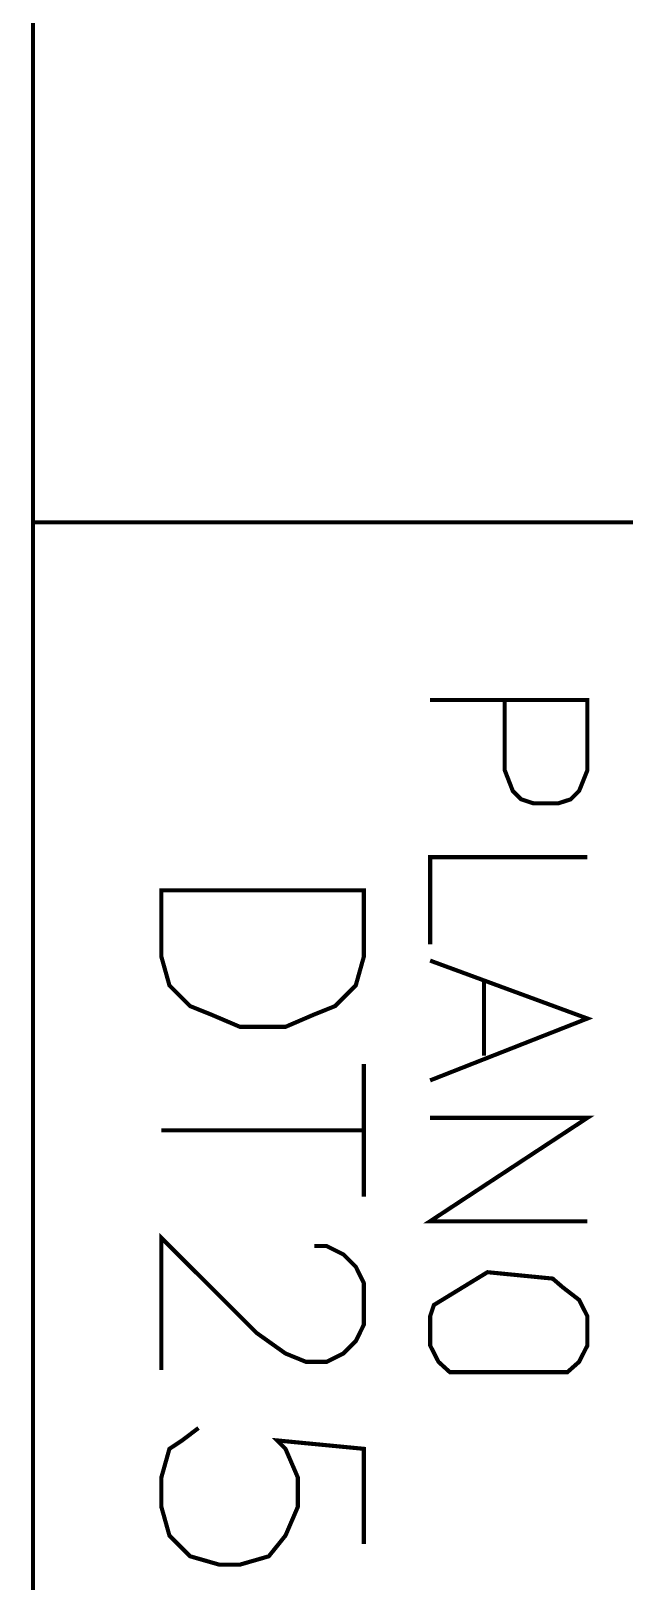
# Model space of a CAD drawing. Extents: x 0.1 to 11.6, y 0.2 to 16.4.
# Drawn here: x 1.2671 to 1.3867, y 1.6023 to 1.9148 of the extents above; entities that cross this region are included whole.
import ezdxf

# ---------------------------------------------------------------- set-up
doc = ezdxf.new("R2010")
doc.units = 0
doc.header["$MEASUREMENT"] = 0

msp = doc.modelspace()

# ---------------------------------------------------------------- linework, layer by layer
at = {"color": 0, "const_width": 0.000833}
for points in [[(1.26752, 11.3108), (1.26752, 0.54834)], [(1.34749, 1.78), (1.37918, 1.78), (1.37918, 1.76585), (1.3775, 1.76167), (1.37581, 1.75999), (1.37332, 1.75917), (1.36833, 1.75917), (1.36583, 1.75999), (1.36415, 1.76167), (1.36252, 1.76585), (1.36252, 1.78)], [(1.37918, 1.74832), (1.34749, 1.74832), (1.34749, 1.73079)], [(1.34749, 1.72749), (1.37918, 1.71582), (1.34749, 1.70335)], [(1.35834, 1.72331), (1.35834, 1.70833)], [(1.33415, 1.70665), (1.33415, 1.67996)], [(1.33415, 1.69331), (1.29335, 1.69331)], [(1.34749, 1.69581), (1.37918, 1.69581), (1.34749, 1.67497), (1.37918, 1.67497)], [(1.32416, 1.66997), (1.32666, 1.66997), (1.33002, 1.66829), (1.33252, 1.66581), (1.33415, 1.66249), (1.33415, 1.65414), (1.33252, 1.65082), (1.33002, 1.64833), (1.32666, 1.64665), (1.32248, 1.64665), (1.31836, 1.64833), (1.3125, 1.6525), (1.29335, 1.67165), (1.29335, 1.64497)], [(1.33415, 1.60997), (1.33415, 1.62912), (1.31668, 1.63081), (1.31836, 1.62912), (1.32086, 1.62332), (1.32086, 1.61746), (1.31836, 1.61165), (1.315, 1.60747), (1.30919, 1.60579), (1.30501, 1.60579), (1.29915, 1.60747), (1.29498, 1.61165), (1.29335, 1.61746), (1.29335, 1.62332), (1.29498, 1.62912), (1.29753, 1.63081), (1.30084, 1.63331)]]:
    msp.add_lwpolyline(points, dxfattribs=at)
for points in [[(1.26752, 0.54834), (1.81168, 0.54834), (1.26752, 0.54834), (1.81168, 0.54834), (1.81168, 1.81581), (1.26752, 1.81581), (1.26752, 0.54834)], [(1.29335, 1.74164), (1.33415, 1.74164), (1.33415, 1.72831), (1.33252, 1.7225), (1.32834, 1.71832), (1.32416, 1.71664), (1.31836, 1.71414), (1.30919, 1.71414), (1.30333, 1.71664), (1.29915, 1.71832), (1.29498, 1.7225), (1.29335, 1.72831), (1.29335, 1.74164)], [(1.37918, 1.65582), (1.3775, 1.65913), (1.37419, 1.66168), (1.37218, 1.66342), (1.35905, 1.66471), (1.34825, 1.6581), (1.34749, 1.65582), (1.34749, 1.64996), (1.34918, 1.64665), (1.35145, 1.64458), (1.37516, 1.64458), (1.3775, 1.64665), (1.37918, 1.64996), (1.37918, 1.65582)]]:
    msp.add_lwpolyline(points, close=True, dxfattribs=at)

doc.saveas('drawing.dxf')
